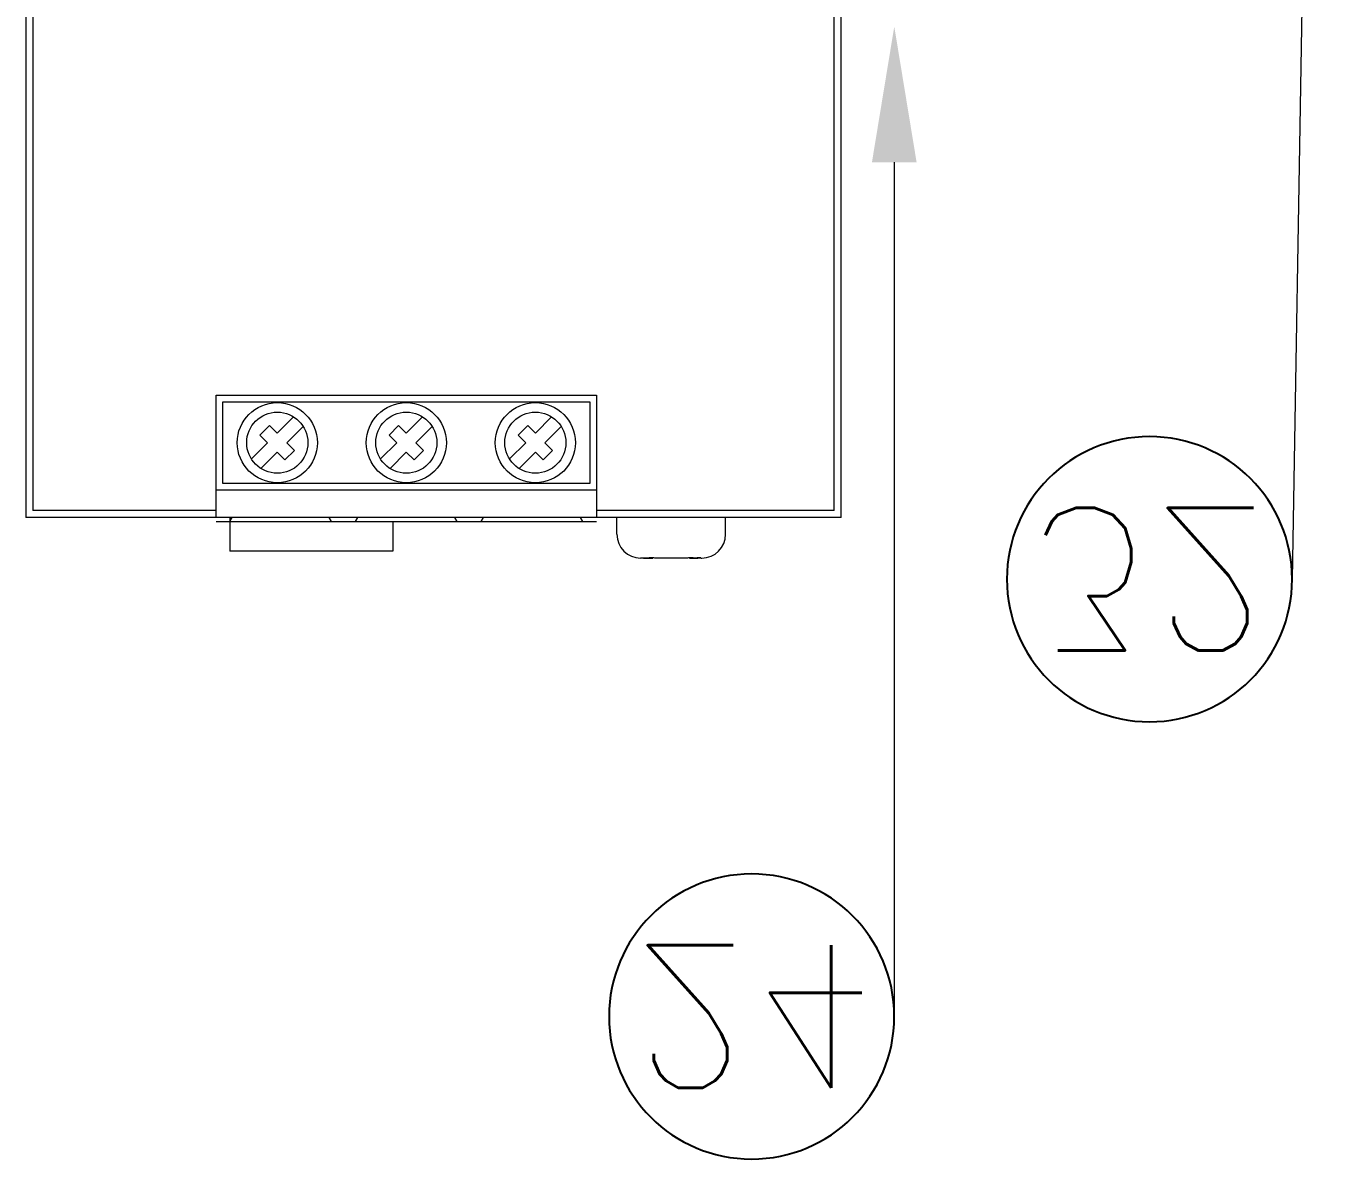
# Model space of a CAD drawing. Header units: millimetres. Extents: x 2205 to 3814, y 620 to 2277.
# Drawn here: x 3120 to 3215.6, y 1851.5 to 1935 of the extents above; entities that cross this region are included whole.
import ezdxf
from ezdxf import colors
from ezdxf.entities.mleader import LeaderData, LeaderLine
from ezdxf.enums import TextEntityAlignment as Align
from ezdxf.math import Vec2, Vec3

# ---------------------------------------------------------------- set-up
doc = ezdxf.new("R2010")
doc.units = ezdxf.units.MM
doc.set_wipeout_variables(frame=1)
doc.layers.add('EL-componentes', color=7, linetype='Continuous', lineweight=25)
doc.layers.add('EL-Cotas', color=7, linetype='Continuous', lineweight=18)
doc.styles.add('ROMANS', font='romans.shx', dxfattribs={"height": 14})
doc.styles.get("Standard").update_dxf_attribs({"font": 'arial.ttf'})

# ---------------------------------------------------------------- blocks, each defined once
blk = doc.blocks.new('1606-XLE240E')
at = {"color": 7, "linetype": 'Continuous', "lineweight": 20}
for p, q in [((-33, -126.5), (-45, -126.5)), ((-14.683, -127), (-14.75, -127)), ((-14.458, -127), (-13.84, -127)), ((-13.84, -126.972), (-14.121, -126.982)), ((-11.391, -127), (-13.609, -127)), ((-10.878, -126.982), (-11.16, -126.972)), ((-11.16, -127), (-10.542, -127)), ((-10.317, -126.972), (-10.596, -126.982)), ((-10.283, -127), (-10.25, -127))]:
    blk.add_line(p, q, dxfattribs=at)
for centre, radius, start, end in [((-14.75, -125.25), 1.75, 180, 270), ((-10.25, -125.25), 1.75, 270, 0), ((-14.322, -120.504), 6.478, 266.80403, 268.80161), ((-14.458, -126.069), 0.931, 265.31595, 270.00764), ((-14.273, -118.574), 8.409, 268.74198, 269.10227), ((-14.263, -117.998), 8.985, 269.10194, 270.91078), ((-10.737, -117.995), 8.988, 269.09704, 270.89859), ((-10.542, -126.078), 0.922, 269.98522, 284.12641)]:
    blk.add_arc(centre, radius, start, end, dxfattribs=at)
for points, knots in [([(-13.609, -127), (-13.667, -127), (-13.745, -126.993), (-13.82, -126.977), (-13.84, -126.972)], [0, 0, 0, 0, 0.746175, 1, 1, 1, 1]), ([(-11.16, -126.972), (-11.18, -126.977), (-11.255, -126.993), (-11.333, -127), (-11.391, -127)], [0, 0, 0, 0, 0.253825, 1, 1, 1, 1])]:
    blk.add_open_spline(points, degree=3, knots=knots, dxfattribs=at)
at = {"color": 1, "linetype": 'Continuous', "lineweight": 5}
blk.add_wipeout([(-60, -124), (0, -124), (0, 0), (-60, 0)], dxfattribs=at)
at = {"color": 7, "linetype": 'Continuous', "lineweight": 20}
for p, q in [((-60, 0), (-60, -124)), ((0, -124), (0, 0)), ((-0.5, -123.5), (-0.5, -51.5)), ((-59.5, -65.5), (-59.5, -123.5)), ((-46, -124), (-46, -115)), ((-46, -115), (-18, -115)), ((-45.5, -121.5), (-45.5, -115.5)), ((-45.5, -115.5), (-18.5, -115.5)), ((-18.5, -115.5), (-18.5, -121.5)), ((-18, -115), (-18, -124)), ((-42.066, -117.227), (-42.773, -117.934)), ((-41.5, -117.793), (-42.066, -117.227)), ((-40.302, -116.595), (-41.5, -117.793)), ((-40.793, -118.5), (-39.595, -117.302)), ((-32.566, -117.227), (-33.273, -117.934)), ((-32, -117.793), (-32.566, -117.227)), ((-30.802, -116.595), (-32, -117.793)), ((-31.293, -118.5), (-30.095, -117.302)), ((-23.066, -117.227), (-23.773, -117.934)), ((-22.5, -117.793), (-23.066, -117.227)), ((-21.302, -116.595), (-22.5, -117.793)), ((-21.793, -118.5), (-20.595, -117.302)), ((-42.773, -117.934), (-42.207, -118.5)), ((-33.273, -117.934), (-32.707, -118.5)), ((-23.773, -117.934), (-23.207, -118.5)), ((-42.207, -118.5), (-43.405, -119.698)), ((-42.698, -120.405), (-41.5, -119.207)), ((-41.5, -119.207), (-40.934, -119.773)), ((-40.934, -119.773), (-40.227, -119.066)), ((-40.227, -119.066), (-40.793, -118.5)), ((-32.707, -118.5), (-33.905, -119.698)), ((-33.198, -120.405), (-32, -119.207)), ((-32, -119.207), (-31.434, -119.773)), ((-31.434, -119.773), (-30.727, -119.066)), ((-30.727, -119.066), (-31.293, -118.5)), ((-23.207, -118.5), (-24.405, -119.698)), ((-23.698, -120.405), (-22.5, -119.207)), ((-22.5, -119.207), (-21.934, -119.773)), ((-21.934, -119.773), (-21.227, -119.066)), ((-21.227, -119.066), (-21.793, -118.5)), ((-18, -122), (-46, -122)), ((-18.5, -121.5), (-45.5, -121.5)), ((-46, -124), (-60, -124)), ((-46, -123.5), (-59.5, -123.5)), ((-18, -124), (-46, -124)), ((-45, -124), (-45, -126.5)), ((-45, -124.3), (-44.825, -124)), ((-37.5, -124.3), (-37.675, -124)), ((-35.75, -124.3), (-35.575, -124)), ((-28.25, -124.3), (-28.425, -124)), ((-26.5, -124.3), (-26.325, -124)), ((-19, -124.3), (-19.175, -124)), ((-0.5, -123.5), (-18, -123.5)), ((0, -124), (-18, -124)), ((-16.5, -125.25), (-16.5, -124)), ((-8.5, -125.25), (-8.5, -124)), ((-46, -124.3), (-18, -124.3)), ((-33, -124.3), (-33, -126.5))]:
    blk.add_line(p, q, dxfattribs=at)
for centre, radius in [((-41.5, -118.5), 2.95), ((-32, -118.5), 2.95), ((-22.5, -118.5), 2.95), ((-41.5, -118.5), 2.25), ((-32, -118.5), 2.25), ((-22.5, -118.5), 2.25)]:
    blk.add_circle(centre, radius, dxfattribs=at)
blk = doc.blocks.new('_TagCircle')
at = {"linetype": 'Continuous', "transparency": 16777216}
blk.add_wipeout([(-0.094, 3), (-0.282, 2.988), (-0.47, 2.965), (-0.655, 2.929), (-0.837, 2.882), (-1.017, 2.824), (-1.192, 2.755), (-1.363, 2.674), (-1.528, 2.584), (-1.687, 2.482), (-1.84, 2.372), (-1.985, 2.251), (-2.122, 2.122), (-2.251, 1.985), (-2.372, 1.84), (-2.482, 1.687), (-2.584, 1.528), (-2.674, 1.363), (-2.755, 1.192), (-2.824, 1.017), (-2.882, 0.837), (-2.929, 0.655), (-2.965, 0.47), (-2.988, 0.282), (-3, 0.094), (-3, -0.094), (-2.988, -0.282), (-2.965, -0.47), (-2.929, -0.655), (-2.882, -0.837), (-2.824, -1.017), (-2.755, -1.192), (-2.674, -1.363), (-2.584, -1.528), (-2.482, -1.687), (-2.372, -1.84), (-2.251, -1.985), (-2.122, -2.122), (-1.985, -2.251), (-1.84, -2.372), (-1.687, -2.482), (-1.528, -2.584), (-1.363, -2.674), (-1.192, -2.755), (-1.017, -2.824), (-0.837, -2.882), (-0.655, -2.929), (-0.47, -2.965), (-0.282, -2.988), (-0.094, -3), (0, -3), (0.094, -3), (0.282, -2.988), (0.47, -2.965), (0.655, -2.929), (0.837, -2.882), (1.017, -2.824), (1.192, -2.755), (1.363, -2.674), (1.528, -2.584), (1.687, -2.482), (1.84, -2.372), (1.985, -2.251), (1.985, -2.251), (2.122, -2.122), (2.251, -1.985), (2.372, -1.84), (2.482, -1.687), (2.584, -1.528), (2.674, -1.363), (2.755, -1.192), (2.824, -1.017), (2.882, -0.837), (2.929, -0.655), (2.965, -0.47), (2.988, -0.282), (3, 0), (3, 0.094), (2.988, 0.282), (2.976, 0.376), (2.965, 0.47), (2.929, 0.655), (2.882, 0.837), (2.824, 1.017), (2.755, 1.192), (2.674, 1.363), (2.584, 1.528), (2.482, 1.687), (2.372, 1.84), (2.251, 1.985), (2.122, 2.122), (1.985, 2.251), (1.84, 2.372), (1.687, 2.482), (1.548, 2.584), (1.363, 2.674), (1.192, 2.755), (1.017, 2.824), (0.837, 2.882), (0.655, 2.929), (0.47, 2.965), (0.282, 2.988), (0.094, 3)], dxfattribs=at)
at = {"color": 0, "linetype": 'ByBlock', "lineweight": -2, "transparency": 16777216}
blk.add_circle((0, 0), 3, dxfattribs=at)
at = {"layer": 'EL-Cotas', "color": 0, "transparency": 16777216, "style": 'ROMANS'}
blk.add_attdef('#', text='', height=3, dxfattribs=at).set_placement((0, -1.5), align=Align.CENTER)

msp = doc.modelspace()

# ---------------------------------------------------------------- block references
at = {"layer": 'EL-componentes', "linetype": 'Continuous', "lineweight": 5}
msp.add_blockref('1606-XLE240E', (3180.015, 2022.77), dxfattribs=at)

# ---------------------------------------------------------------- leaders
at = {"layer": 'EL-Cotas', "color": 7, "linetype": 'Continuous', "lineweight": 5, "ltscale": 0.1}
ml = msp.add_multileader_block('Standard', dxfattribs=at)
ml.set_content('_TagCircle', color=7, scale=-3.5)
ml.set_attribute('#', '32', width=0)
ml.set_leader_properties(color=256, linetype='ByLayer', lineweight=-1)
ml.build(insert=Vec2(0, 0))
ml.multileader.update_dxf_attribs({"has_dogleg": 0, "text_right_attachment_type": 6, "dogleg_length": 1, "arrow_head_size": 10, "scale": 2})
ctx = ml.context
ctx.base_point, ctx.scale, ctx.char_height, ctx.arrow_head_size, ctx.landing_gap_size, ctx.plane_origin = Vec3(3192.225, 1894.215), 2, 8, 10, 4, Vec3(3232.946, 1889.884)
ctx.right_attachment = 6
notes = []
notes.append((ctx, [(1, (1, 1, 0), (3215.225, 1894.215), (-1, 0), 2, [(0, [(3214.099, 1946.303)], 0, [])])]))
ctx.block.insert, ctx.block.rotation, ctx.block.scale = Vec3(3202.725, 1894.215), 3.141593, Vec3(-3.5, 3.5, 3.5)
for ctx, leaders in notes:
    for number, flags, end, landing, length, lines in leaders:
        leader = LeaderData()
        leader.index, (leader.has_last_leader_line, leader.has_dogleg_vector, leader.attachment_direction) = number, flags
        leader.last_leader_point, leader.dogleg_vector, leader.dogleg_length = Vec3(end), Vec3(landing), length
        for number, points, colour, breaks in lines:
            line = LeaderLine()
            line.index, line.vertices, line.color, line.breaks = number, Vec3.list(points), colors.encode_raw_color(colour), breaks
            leader.lines.append(line)
        ctx.leaders.append(leader)

# ---------------------------------------------------------------- next in the draw order: leaders
ml = msp.add_multileader_block('Standard', dxfattribs=at)
ml.set_content('_TagCircle', color=7, scale=-3.5)
ml.set_attribute('#', '24', width=0)
ml.set_leader_properties(color=256, linetype='ByLayer', lineweight=-1)
ml.build(insert=Vec2(0, 0))
ml.multileader.update_dxf_attribs({"has_dogleg": 0, "text_right_attachment_type": 6, "dogleg_length": 1, "arrow_head_size": 10, "scale": 2})
ctx = ml.context
ctx.base_point, ctx.scale, ctx.char_height, ctx.arrow_head_size, ctx.landing_gap_size, ctx.plane_origin = Vec3(3162.937, 1862.002), 2, 8, 10, 4, Vec3(3202.784, 1878.505)
ctx.right_attachment = 6
notes = []
notes.append((ctx, [(1, (1, 1, 0), (3185.937, 1862.002), (-1, 0), 2, [(0, [(3183.937, 1934.925)], 0, [])])]))
ctx.block.insert, ctx.block.rotation, ctx.block.scale = Vec3(3173.437, 1862.002), 3.141593, Vec3(-3.5, 3.5, 3.5)
for ctx, leaders in notes:
    for number, flags, end, landing, length, lines in leaders:
        leader = LeaderData()
        leader.index, (leader.has_last_leader_line, leader.has_dogleg_vector, leader.attachment_direction) = number, flags
        leader.last_leader_point, leader.dogleg_vector, leader.dogleg_length = Vec3(end), Vec3(landing), length
        for number, points, colour, breaks in lines:
            line = LeaderLine()
            line.index, line.vertices, line.color, line.breaks = number, Vec3.list(points), colors.encode_raw_color(colour), breaks
            leader.lines.append(line)
        ctx.leaders.append(leader)

doc.saveas('drawing.dxf')
